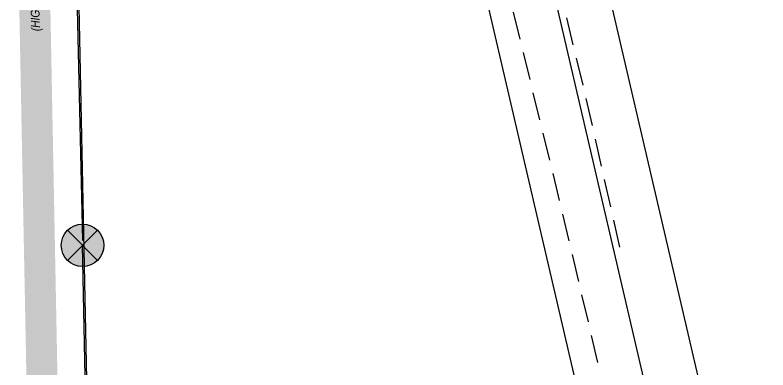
# Model space of a CAD drawing. Extents: x 88833 to 97610, y 5963373 to 5974710.
# Drawn here: x 90643 to 90812.7, y 5969580.9 to 5969661 of the extents above; entities that cross this region are included whole.
import ezdxf

# ---------------------------------------------------------------- set-up
doc = ezdxf.new("R2010")
doc.units = 0
doc.header["$LTSCALE"] = 5
doc.linetypes.add('UG_PIPE', pattern=[1.875, 1.25, -0.625])
for name, color, linetype in [('AS-PIPE-UG', 44, 'UG_PIPE'), ('AS-POWER', 104, 'foc-POWER'), ('AS-POWER-EXISTING-PP', 72, 'Continuous'), ('AS-ROADS', 254, 'Continuous'), ('F-RW', 190, 'Continuous'), ('L-SEC', 7, 'Continuous')]:
    doc.layers.add(name, color=color, linetype=linetype)
doc.layers.add('T-TEXT-1000', color=48, linetype='Continuous', lineweight=18)
doc.styles.add('80LS', font='ARIALNI.TTF', dxfattribs={"height": 10})
doc.styles.add('foc-LtypeFont', font='ARIALN.TTF', dxfattribs={"height": 7.35})
doc.linetypes.add('foc-POWER', pattern='A,6,-1,["P",foc-LtypeFont,S=0.2,R=0,X=-0.625,Y=-0.75],-1.24,4', length=12.24)

# ---------------------------------------------------------------- blocks, each defined once
blk = doc.blocks.new('POWERPOLE')
h = blk.add_hatch(color=255)
edge = h.paths.add_edge_path()
edge.add_arc((0, 0), 0.96, 0, 360)
at = {"linetype": 'Continuous'}
for p, q in [((0.679, -0.679), (-0.679, 0.679)), ((-0.679, -0.679), (0.679, 0.679))]:
    blk.add_line(p, q, dxfattribs=at)
blk.add_circle((0, 0), 0.96, dxfattribs=at)

msp = doc.modelspace()

# ---------------------------------------------------------------- linework, layer by layer
at = {"layer": 'AS-PIPE-UG', "flags": 128}
for points in [[(90779.317, 5969608.619), (90771.544, 5969642.969), (90763.633, 5969675.769), (90755.778, 5969710.585), (90748.832, 5969740.578), (90741.487, 5969771.57), (90730.3, 5969819.613)], [(90774.363, 5969582.656), (90765.037, 5969622.085), (90754.406, 5969665.42), (90746.858, 5969698.316), (90734.701, 5969751.982), (90719.426, 5969815.369)]]:
    msp.add_lwpolyline(points, dxfattribs=at)
at = {"layer": 'AS-POWER', "flags": 128}
for points in [[(90658.241, 5969610.132), (90656.023, 5969708.221), (90653.964, 5969807.563), (90651.878, 5969879.344), (90771.54, 5969881.928)], [(90671.434, 5968959.319), (90670.166, 5969016.862), (90658.18, 5969609.05)]]:
    msp.add_lwpolyline(points, dxfattribs=at)
at = {"layer": 'AS-ROADS', "const_width": 7, "flags": 128}
msp.add_lwpolyline([(90625.962, 5970779.087), (90660.953, 5968959.099)], dxfattribs=at)
at = {"layer": 'F-RW', "flags": 128}
for points in [[(90912.134, 5968964.364), (90889.3, 5969062.532), (90703.539, 5969861.314), (90718.85, 5969861.622)], [(90939.894, 5968964.946), (90917.047, 5969063.172), (90865.385, 5969285.212), (90731.296, 5969861.872), (90718.85, 5969861.622), (90853.584, 5969282.448), (90904.606, 5969062.885), (90927.447, 5968964.685)]]:
    msp.add_lwpolyline(points, dxfattribs=at)
at = {"layer": 'L-SEC', "flags": 128}
msp.add_lwpolyline([(90653.26, 5969860.311), (90669.809, 5969056.098)], dxfattribs=at)

# ---------------------------------------------------------------- block references
at = {"layer": 'AS-POWER-EXISTING-PP', "xscale": 4.996022535000008, "yscale": 4.996022535000008, "zscale": 4.996022535000008}
msp.add_blockref('POWERPOLE', (90658.18, 5969609.05), dxfattribs=at)

# ---------------------------------------------------------------- texts
at = {"layer": 'T-TEXT-1000', "insert": (90646.275, 5969670.303), "char_height": 2, "width": 27.12837, "attachment_point": 2, "rotation": 91.40944, "style": '80LS'}
msp.add_mtext('(HIGH GRADE GRAVEL)', dxfattribs=at)

doc.saveas('drawing.dxf')
